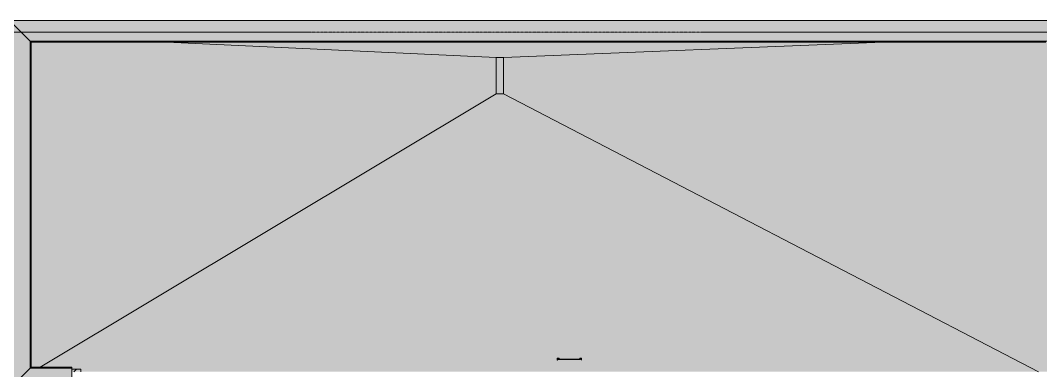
# Model space of a CAD drawing. Header units: millimetres. Extents: x 81303 to 275082, y -8553 to 29000.
# Drawn here: x 146039 to 181072, y 15398 to 27400 of the extents above; entities that cross this region are included whole.
import ezdxf

# ---------------------------------------------------------------- set-up
doc = ezdxf.new("R2010")
doc.units = ezdxf.units.MM
doc.linetypes.add('Осевая', pattern=[31.75, 6.35, -4.7625, 15.875, -4.7625])
for name, color, linetype, lineweight in [('A-DETL-8', 7, 'Continuous', 5), ('A-GENM-1', 7, 'Continuous', 5), ('I-WALL-3', 7, 'Continuous', 5), ('Оси', 7, 'Continuous', 9), ('Оси-2', 7, 'Осевая', 9)]:
    doc.layers.add(name, color=color, linetype=linetype, lineweight=lineweight)
doc.layers.add('A-DETL-GENF-2', color=7, linetype='Continuous', lineweight=9, true_color=0xc0c0c0, transparency=0.4)
for name, color, linetype, lineweight, true_color in [('A-FLOR-1', 7, 'Continuous', 5, 0xb7b7b7), ('A-GENM-2', 7, 'Continuous', 5, 0x737373), ('I-WALL-4', 7, 'Continuous', 5, 0x737373)]:
    doc.layers.add(name, color=color, linetype=linetype, lineweight=lineweight, true_color=true_color)

# ---------------------------------------------------------------- blocks, each defined once
blk = doc.blocks.new('парапет1 - парапет-18629556-3_10_3_птичка')
at = {"layer": 'A-GENM-1'}
blk.add_line((-2411, 27400), (33928, 27400), dxfattribs=at)
at = {"layer": 'A-GENM-2'}
for p, q in [((-2409, 27398), (-1702, 26691)), ((33219, 26691), (-1702, 26691)), ((-1702, 26691), (-1666, 26655)), ((-1702, 26691), (-1702, 15482)), ((-1665, 26654), (33182, 26654)), ((-1665, 15519), (-1665, 26654)), ((-2409, 14775), (-1702, 15482)), ((-1702, 15482), (-1666, 15518)), ((-1702, 15482), (-268, 15482)), ((-268, 15519), (-1665, 15519)), ((-268, 15519), (-268, 15518)), ((-268, 15518), (-268, 15482)), ((-268, 15482), (-268, 14775))]:
    blk.add_line(p, q, dxfattribs=at)
for points in [[(-1666, 26655), (-1665, 26654), (-1665, 26654), (-1665, 26654), (-1665, 26654)], [(-1666, 15518), (-1665, 15519), (-1665, 15519), (-1665, 15519), (-1665, 15519)]]:
    blk.add_open_spline(points, degree=3, dxfattribs=at)
blk = doc.blocks.new('ОМ_Арматурный стержень_Форма 1 - ОМ_Арматурный стержень_Форма 1-22194821-3_10_3_птичка')
at = {"layer": 'A-GENM-2'}
for p, q in [((17206, 15793), (16438, 15793)), ((16438, 15784), (16438, 15793)), ((16438, 15775), (16438, 15784)), ((16438, 15775), (17206, 15775)), ((17206, 15793), (17206, 15784)), ((17206, 15784), (17206, 15775))]:
    blk.add_line(p, q, dxfattribs=at)
blk = doc.blocks.new('ОМ_Уголок_ГОСТ 8509-93 - ОМ_Уголок_ГОСТ 8509-93-22194824-3_10_3_птичка')
at = {"layer": 'A-GENM-2'}
for p, q in [((16404, 15821), (16404, 15758)), ((16467, 15821), (16404, 15821)), ((16410, 15758), (16410, 15815)), ((16410, 15815), (16467, 15815)), ((16467, 15815), (16467, 15821)), ((16404, 15758), (16410, 15758))]:
    blk.add_line(p, q, dxfattribs=at)
blk = doc.blocks.new('ОМ_Уголок_ГОСТ 8509-93 - ОМ_Уголок_ГОСТ 8509-93-V126-3_10_3_птичка')
at = {"layer": 'A-GENM-2'}
for p, q in [((17240, 15821), (17177, 15821)), ((17177, 15821), (17177, 15815)), ((17177, 15815), (17234, 15815)), ((17234, 15815), (17234, 15758)), ((17240, 15758), (17240, 15821)), ((17234, 15758), (17240, 15758))]:
    blk.add_line(p, q, dxfattribs=at)

msp = doc.modelspace()

# ---------------------------------------------------------------- hatches: boundary and pattern name
at = {"layer": 'A-DETL-GENF-2'}
msp.add_hatch(color=256, dxfattribs=at).paths.add_polyline_path([(147144.7, 14774.9), (147804.5, 14774.9), (147804.5, 15358), (186832.5, 15358), (186832.5, 23888.3), (182000.6, 23888.3), (182000.6, 27398.1), (145663.4, 27398.1), (145663.4, 14774.9), (146678.6, 14774.9)])
at = {"layer": 'I-WALL-3'}
h = msp.add_hatch(dxfattribs=at)
h.set_pattern_fill('FP_58', color=256, style=0, pattern_type=2)
h.set_pattern_definition([(45, (148072.5, 0), (-353.553, 353.553), []), (135, (148072.5, 0), (-353.553, -353.553), [])])
h.paths.add_polyline_path([(148112.5, 15358), (148112.5, 15450), (147804.5, 15450), (147804.5, 15358), (148076.9, 15358)])

# ---------------------------------------------------------------- linework, layer by layer
at = {"layer": 'A-DETL-8'}
msp.add_line((182000.6, 27398.1), (145663.4, 27398.1), dxfattribs=at)
at = {"layer": 'A-FLOR-1'}
for p, q in [((162382.5, 26130), (151072.8, 26653.6)), ((175668.9, 26653.6), (162632.5, 26130)), ((162382.5, 24880), (162382.5, 26130)), ((162632.5, 26130), (162382.5, 26130)), ((162632.5, 26130), (162632.5, 24880)), ((146714.4, 15518.4), (162382.5, 24880)), ((162632.5, 24880), (162382.5, 24880)), ((181000.7, 15358), (162632.5, 24880))]:
    msp.add_line(p, q, dxfattribs=at)
at = {"layer": 'I-WALL-4'}
for p, q in [((148112.5, 15450), (147804.5, 15450)), ((148112.5, 15358), (148112.5, 15450))]:
    msp.add_line(p, q, dxfattribs=at)
at = {"layer": 'Оси'}
for p, q in [((143448.2, 27000), (155948.2, 27000)), ((169482.5, 27000), (181982.5, 27000))]:
    msp.add_line(p, q, dxfattribs=at)
at = {"layer": 'Оси-2'}
msp.add_line((155948.2, 27000), (169482.5, 27000), dxfattribs=at)

# ---------------------------------------------------------------- block references
at = {"layer": 'A-GENM-1'}
msp.add_blockref('парапет1 - парапет-18629556-3_10_3_птичка', (148072.5, 0), dxfattribs=at)
at = {"layer": 'A-GENM-2'}
for name in ['ОМ_Уголок_ГОСТ 8509-93 - ОМ_Уголок_ГОСТ 8509-93-22194824-3_10_3_птичка', 'ОМ_Арматурный стержень_Форма 1 - ОМ_Арматурный стержень_Форма 1-22194821-3_10_3_птичка', 'ОМ_Уголок_ГОСТ 8509-93 - ОМ_Уголок_ГОСТ 8509-93-V126-3_10_3_птичка']:
    msp.add_blockref(name, (148072.5, 0), dxfattribs=at)

doc.saveas('drawing.dxf')
